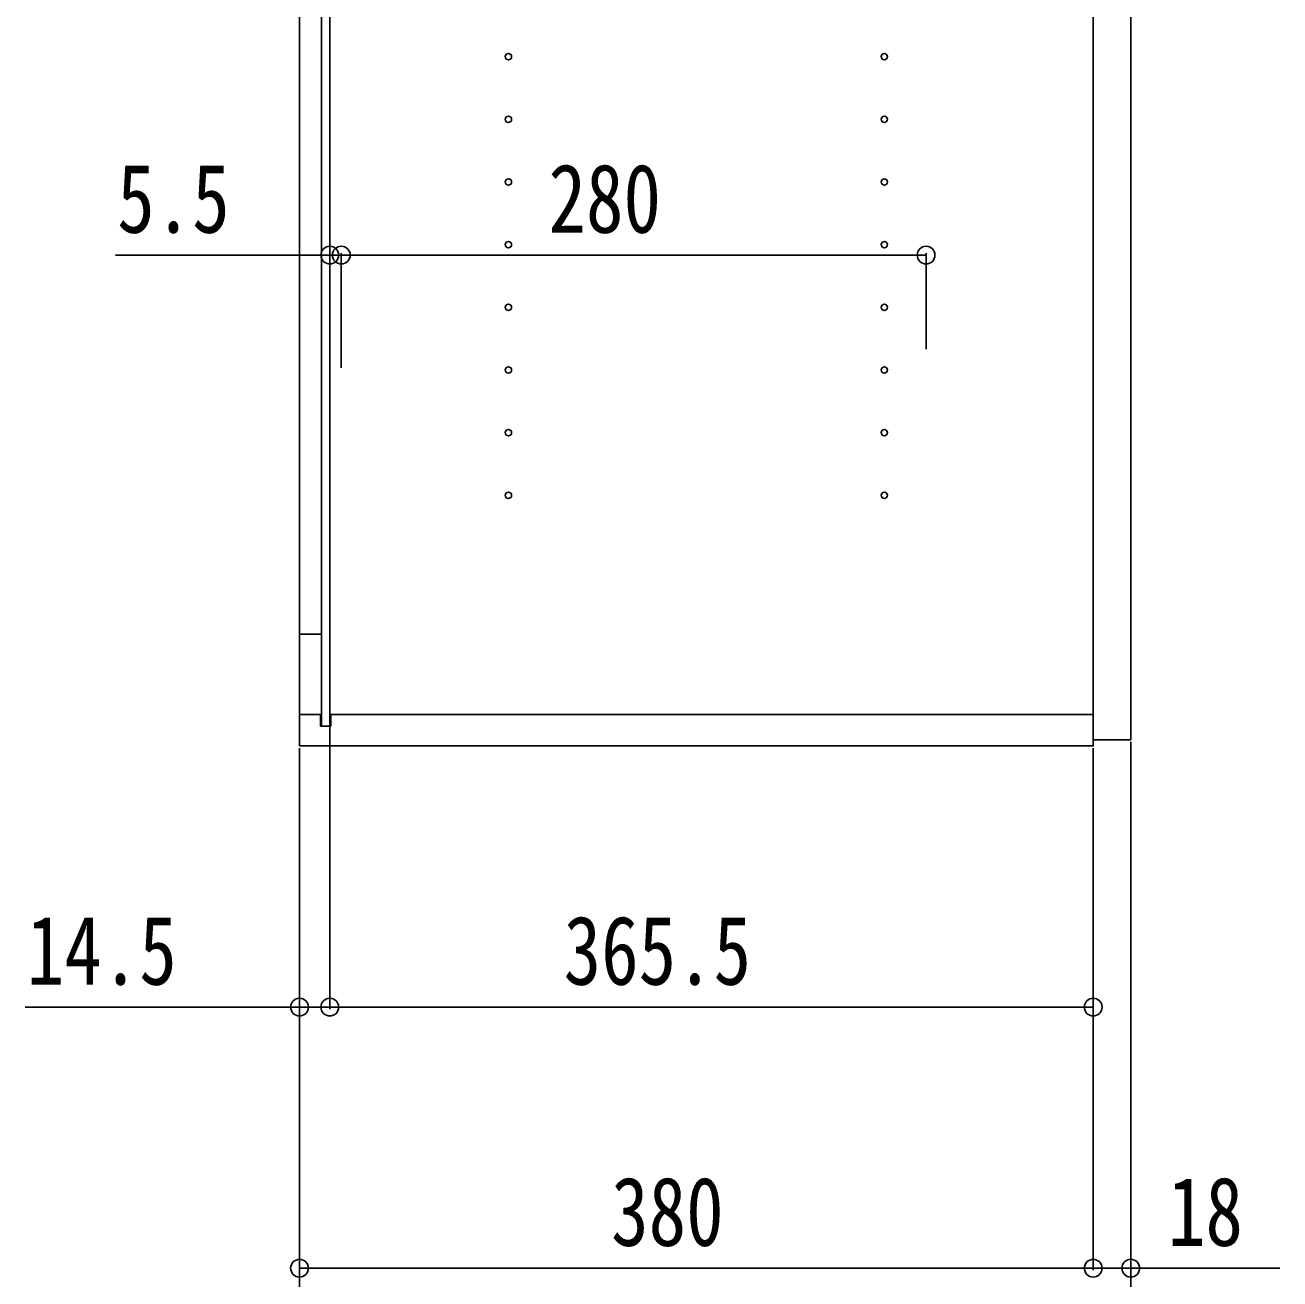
# Model space of a CAD drawing. Units: millimetres, scale not verified. Extents: x -4205 to 4205, y -2970 to 2970.
# Drawn here: x -3199 to -2599, y -989 to -389 of the extents above; entities that cross this region are included whole.
import ezdxf
from ezdxf.enums import TextEntityAlignment as Align

# ---------------------------------------------------------------- set-up
doc = ezdxf.new("R2010")
doc.units = ezdxf.units.MM
doc.header["$LTSCALE"] = 20
doc.layers.add('0-3_YKK_12', color=2, linetype='Continuous')
doc.layers.add('0-5_YKK_D', color=6, linetype='Continuous')
doc.styles.add('ＭＳ ゴシック', font='')
doc.styles.get('ＭＳ ゴシック').set_extended_font_data('MS Gothic')

msp = doc.modelspace()

# ---------------------------------------------------------------- linework, layer by layer
at = {"layer": '0-3_YKK_12'}
for p, q in [((-3057.48, 1446.5), (-3057.48, -724.5)), ((-3053.48, 1446.5), (-3053.48, -724.5)), ((-3057.48, -680.5), (-3067.98, -680.5)), ((-3067.98, -719), (-3057.98, -719)), ((-3057.98, -719), (-3057.98, -724.5)), ((-3052.98, -719), (-3052.98, -724.5)), ((-3052.98, -719), (-2687.98, -719)), ((-3052.98, -724.5), (-3057.98, -724.5))]:
    msp.add_line(p, q, dxfattribs=at)
for points in [[(-3067.98, -734), (-2687.98, -734), (-2687.98, 1456), (-3067.98, 1456)], [(-2687.98, -731), (-2669.98, -731), (-2669.98, 1453), (-2687.98, 1453)]]:
    msp.add_lwpolyline(points, close=True, dxfattribs=at)
for centre in [(-2967.98, -404), (-2787.98, -404), (-2967.98, -434), (-2787.98, -434), (-2967.98, -464), (-2787.98, -464), (-2967.98, -494), (-2787.98, -494), (-2967.98, -524), (-2787.98, -524), (-2967.98, -554), (-2787.98, -554), (-2967.98, -584), (-2787.98, -584), (-2967.98, -614), (-2787.98, -614)]:
    msp.add_circle(centre, 1.55, dxfattribs=at)
at = {"layer": '0-5_YKK_D'}
for p, q in [((-3053.48, -622.14), (-3053.48, -498)), ((-3047.98, -553), (-3047.98, -498)), ((-3047.98, -553), (-3047.98, -498)), ((-2767.98, -544), (-2767.98, -498)), ((-2767.98, -499), (-3047.98, -499)), ((-3053.48, -723.75), (-3053.48, -860)), ((-3053.48, -723.75), (-3053.48, -860)), ((-2669.98, -732), (-2669.98, -985)), ((-2669.98, -732), (-2669.98, -1110)), ((-3067.98, -735), (-3067.98, -860)), ((-3067.98, -735), (-3067.98, -985)), ((-3067.98, -735), (-3067.98, -1110)), ((-2687.98, -735), (-2687.98, -860)), ((-2687.98, -735), (-2687.98, -985)), ((-2687.98, -735), (-2687.98, -985)), ((-2687.98, -859), (-3053.48, -859)), ((-2687.98, -984), (-3067.98, -984))]:
    msp.add_line(p, q, dxfattribs=at)
for points in [[(-3047.98, -499), (-3053.48, -499), (-3156.08, -499)], [(-3053.48, -859), (-3067.98, -859), (-3199.38, -859)], [(-2687.98, -984), (-2669.98, -984), (-2598.58, -984)]]:
    msp.add_lwpolyline(points, dxfattribs=at)
for centre in [(-3053.48, -499), (-3047.98, -499), (-3047.98, -499), (-2767.98, -499), (-3067.98, -859), (-3053.48, -859), (-3053.48, -859), (-2687.98, -859), (-3067.98, -984), (-2687.98, -984), (-2687.98, -984), (-2669.98, -984)]:
    msp.add_circle(centre, 4.25, dxfattribs=at)

# ---------------------------------------------------------------- texts
at = {"layer": '0-5_YKK_D', "style": 'ＭＳ ゴシック', "width": 0.8}
for s, p in [('5.5', (-3155.28, -498.2)), ('280', (-2948.78, -498.2)), ('14.5', (-3198.58, -858.2)), ('365.5', (-2941.53, -858.2)), ('380', (-2918.78, -983.2)), ('18', (-2652.18, -983.2))]:
    msp.add_text(s, height=32.99, dxfattribs=at).set_placement(p, align=Align.BOTTOM_LEFT)

doc.saveas('drawing.dxf')
